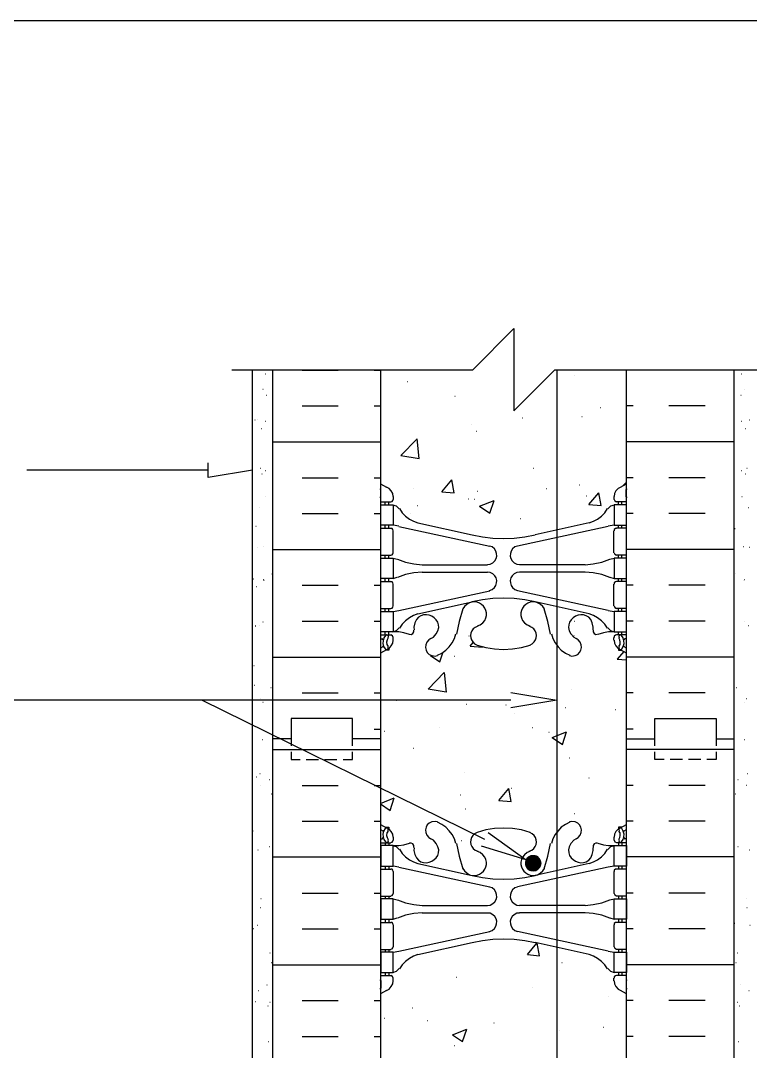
# Model space of a CAD drawing. Header units: millimetres. Extents: x 14 to 201, y 16 to 268.
# Drawn here: x 67.5 to 124.1, y 187.9 to 267.7 of the extents above; entities that cross this region are included whole.
import ezdxf

# ---------------------------------------------------------------- set-up
doc = ezdxf.new("R2010")
doc.units = ezdxf.units.MM
doc.layers.get('0').update_dxf_attribs({"linetype": 'CONTINUOUS'})

msp = doc.modelspace()

# ---------------------------------------------------------------- linework, layer by layer
at = {"color": 0}
for p, q in [((17.0174, 267.716), (198.121, 267.716)), ((102.552, 240.687), (105.727, 243.882)), ((105.727, 243.882), (105.727, 237.512)), ((83.9047, 240.687), (102.552, 240.687)), ((85.4922, 170.837), (85.4922, 240.687)), ((87.0797, 212.112), (87.0797, 240.687)), ((95.4193, 240.687), (95.4193, 212.112)), ((105.727, 237.512), (108.902, 240.687)), ((108.902, 240.687), (127.572, 240.687)), ((109.072, 240.687), (109.072, 153.374)), ((114.469, 212.112), (114.469, 240.687)), ((122.809, 212.112), (122.809, 240.687)), ((82.0635, 232.347), (82.0635, 233.489)), ((82.0635, 232.917), (68.0089, 232.917)), ((85.4922, 232.917), (82.0635, 232.347)), ((95.4193, 231.415), (95.3989, 231.479)), ((95.4193, 231.859), (95.8631, 231.606)), ((95.4193, 231.479), (95.4193, 231.479)), ((96.0755, 231.499), (95.8631, 231.606)), ((96.2448, 231.309), (96.0755, 231.499)), ((113.814, 231.499), (113.644, 231.309)), ((114.024, 231.606), (113.814, 231.499)), ((114.004, 231.606), (114.449, 231.859)), ((114.469, 231.479), (114.449, 231.415)), ((114.449, 231.479), (114.449, 231.479)), ((95.3989, 230.78), (95.4193, 230.843)), ((95.4401, 230.843), (95.4401, 231.415)), ((96.351, 231.097), (96.2448, 231.309)), ((96.3923, 230.866), (96.351, 231.097)), ((96.3718, 230.568), (96.3923, 230.653)), ((96.3923, 230.866), (96.3923, 230.653)), ((113.475, 230.866), (113.475, 230.653)), ((113.538, 231.097), (113.495, 230.866)), ((113.495, 230.653), (113.558, 230.527)), ((113.644, 231.309), (113.538, 231.097)), ((114.427, 230.843), (114.427, 231.415)), ((114.449, 230.843), (114.469, 230.78)), ((95.4193, 230.463), (96.2021, 230.463)), ((95.4401, 230.23), (96.3923, 230.23)), ((95.4401, 228.643), (95.4401, 230.23)), ((95.7584, 230.23), (95.7584, 230.463)), ((96.0547, 230.23), (96.0547, 230.463)), ((96.2021, 230.463), (96.3083, 230.484)), ((96.3083, 230.484), (96.3718, 230.568)), ((96.6474, 230.124), (96.3718, 230.208)), ((96.3923, 230.23), (96.3923, 228.643)), ((96.8583, 229.912), (96.6474, 230.124)), ((96.8802, 229.934), (97.0911, 229.616)), ((112.776, 229.616), (112.988, 229.934)), ((113.221, 230.124), (113.009, 229.912)), ((113.495, 230.208), (113.221, 230.124)), ((114.449, 230.23), (113.495, 230.23)), ((113.495, 230.23), (113.495, 228.643)), ((113.558, 230.527), (113.687, 230.463)), ((114.469, 230.463), (113.687, 230.463)), ((113.834, 230.23), (113.834, 230.463)), ((114.11, 230.23), (114.11, 230.463)), ((114.449, 228.643), (114.449, 230.23)), ((97.0911, 229.616), (97.3459, 229.362)), ((97.3459, 229.362), (97.6422, 229.129)), ((97.6422, 229.129), (97.9593, 228.96)), ((111.908, 228.96), (112.226, 229.129)), ((112.226, 229.129), (112.522, 229.362)), ((112.522, 229.362), (112.776, 229.616)), ((95.4193, 228.431), (96.2021, 228.431)), ((96.3923, 228.643), (95.4401, 228.643)), ((95.7584, 228.431), (95.7584, 228.643)), ((96.0547, 228.431), (96.0547, 228.643)), ((96.3083, 228.388), (96.2021, 228.41)), ((96.3718, 228.324), (96.3083, 228.388)), ((96.3923, 228.22), (96.3718, 228.324)), ((96.8375, 228.579), (96.3923, 228.643)), ((96.8375, 228.557), (103.866, 227.033)), ((97.9593, 228.96), (98.2984, 228.833)), ((98.2984, 228.833), (102.509, 227.902)), ((113.029, 228.557), (106.023, 227.033)), ((111.57, 228.833), (107.378, 227.902)), ((111.57, 228.833), (111.908, 228.96)), ((113.495, 228.643), (113.052, 228.579)), ((113.495, 228.643), (114.449, 228.643)), ((113.517, 228.324), (113.495, 228.22)), ((113.601, 228.388), (113.517, 228.324)), ((113.687, 228.41), (113.601, 228.388)), ((114.469, 228.431), (113.687, 228.431)), ((113.834, 228.431), (113.834, 228.643)), ((114.11, 228.431), (114.11, 228.643)), ((96.3923, 226.526), (96.3923, 228.22)), ((102.509, 227.902), (103.314, 227.754)), ((103.314, 227.754), (104.119, 227.648)), ((104.119, 227.648), (104.944, 227.626)), ((104.944, 227.626), (105.77, 227.648)), ((105.77, 227.648), (106.575, 227.754)), ((106.575, 227.754), (107.378, 227.902)), ((113.475, 226.526), (113.475, 228.22)), ((104.056, 226.97), (103.843, 227.033)), ((106.023, 227.033), (105.813, 226.97)), ((95.4193, 226.334), (96.2021, 226.334)), ((95.4401, 226.103), (96.3923, 226.103)), ((95.4401, 224.516), (95.4401, 226.103)), ((95.7584, 226.103), (95.7584, 226.334)), ((96.0547, 226.103), (96.0547, 226.334)), ((96.2021, 226.334), (96.3083, 226.357)), ((96.3083, 226.357), (96.3718, 226.441)), ((96.3718, 226.441), (96.3923, 226.526)), ((96.3923, 226.103), (96.3923, 224.516)), ((96.7109, 225.997), (96.3923, 226.081)), ((96.7109, 225.997), (96.3923, 226.081)), ((96.7313, 226.018), (97.3459, 225.785)), ((96.7313, 226.018), (97.3459, 225.785)), ((112.543, 225.785), (113.158, 226.018)), ((112.543, 225.785), (113.158, 226.018)), ((113.495, 226.081), (113.178, 225.997)), ((113.495, 226.081), (113.178, 225.997)), ((113.495, 226.526), (113.558, 226.399)), ((114.449, 226.103), (113.495, 226.103)), ((113.495, 226.103), (113.495, 224.516)), ((113.558, 226.399), (113.687, 226.334)), ((114.469, 226.334), (113.687, 226.334)), ((113.834, 226.103), (113.834, 226.334)), ((114.11, 226.103), (114.11, 226.334)), ((114.449, 224.516), (114.449, 226.103)), ((97.3459, 225.785), (98.002, 225.658)), ((97.3459, 225.785), (98.002, 225.658)), ((98.002, 225.658), (98.6374, 225.594)), ((98.002, 225.658), (98.6374, 225.594)), ((98.6374, 225.594), (103.696, 225.594)), ((103.696, 225.615), (103.907, 225.637)), ((105.96, 225.637), (106.172, 225.615)), ((111.252, 225.594), (106.172, 225.594)), ((111.252, 225.594), (111.887, 225.658)), ((111.252, 225.594), (111.887, 225.658)), ((111.887, 225.658), (112.543, 225.785)), ((111.887, 225.658), (112.543, 225.785)), ((95.4193, 224.303), (96.2021, 224.303)), ((96.3923, 224.516), (95.4401, 224.516)), ((95.7584, 224.303), (95.7584, 224.516)), ((96.0547, 224.303), (96.0547, 224.516)), ((96.3083, 224.26), (96.2021, 224.283)), ((96.3718, 224.197), (96.3083, 224.26)), ((96.3923, 224.536), (96.7109, 224.62)), ((97.3459, 224.832), (96.7313, 224.599)), ((98.002, 224.959), (97.3459, 224.832)), ((98.6374, 225.022), (98.002, 224.959)), ((98.6374, 225.022), (103.696, 225.022)), ((103.907, 225.002), (103.696, 225.022)), ((106.172, 225.022), (105.96, 225.002)), ((111.252, 225.022), (106.172, 225.022)), ((111.887, 224.959), (111.252, 225.022)), ((112.543, 224.832), (111.887, 224.959)), ((113.158, 224.599), (112.543, 224.832)), ((113.178, 224.62), (113.495, 224.536)), ((113.495, 224.516), (114.449, 224.516)), ((113.601, 224.26), (113.517, 224.197)), ((113.687, 224.283), (113.601, 224.26)), ((114.469, 224.303), (113.687, 224.303)), ((113.834, 224.303), (113.834, 224.516)), ((114.11, 224.303), (114.11, 224.516)), ((96.3923, 224.091), (96.3718, 224.197)), ((96.3923, 222.399), (96.3923, 224.091)), ((96.8375, 222.06), (103.866, 223.584)), ((103.843, 223.605), (104.056, 223.668)), ((105.813, 223.668), (106.023, 223.605)), ((113.029, 222.06), (106.023, 223.584)), ((113.475, 222.399), (113.475, 224.091)), ((113.517, 224.197), (113.495, 224.091)), ((98.2984, 221.784), (102.509, 222.716)), ((103.314, 222.863), (102.509, 222.716)), ((104.119, 222.969), (103.314, 222.863)), ((104.944, 222.992), (104.119, 222.969)), ((105.77, 222.969), (104.944, 222.992)), ((106.575, 222.863), (105.77, 222.969)), ((107.378, 222.716), (106.575, 222.863)), ((111.57, 221.784), (107.378, 222.716)), ((95.4193, 222.207), (96.2021, 222.207)), ((95.4401, 221.974), (96.3923, 221.974)), ((95.4401, 220.387), (95.4401, 221.974)), ((95.7584, 221.974), (95.7584, 222.207)), ((96.0547, 221.974), (96.0547, 222.207)), ((96.2021, 222.207), (96.3083, 222.229)), ((96.3083, 222.229), (96.3718, 222.313)), ((96.3718, 222.313), (96.3923, 222.399)), ((96.3923, 221.974), (96.8375, 222.038)), ((96.3923, 221.974), (96.3923, 220.387)), ((101.79, 222.166), (101.494, 221.192)), ((101.917, 222.356), (101.79, 222.166)), ((108.099, 222.166), (107.971, 222.356)), ((108.373, 221.192), (108.077, 222.166)), ((113.052, 222.038), (113.495, 221.974)), ((113.495, 222.399), (113.558, 222.271)), ((114.449, 221.974), (113.495, 221.974)), ((113.495, 221.974), (113.495, 220.387)), ((113.558, 222.271), (113.687, 222.207)), ((114.469, 222.207), (113.687, 222.207)), ((113.834, 221.974), (113.834, 222.207)), ((114.11, 221.974), (114.11, 222.207)), ((114.449, 220.387), (114.449, 221.974)), ((97.3459, 221.255), (97.0911, 221.002)), ((97.6422, 221.488), (97.3459, 221.255)), ((97.9593, 221.657), (97.6422, 221.488)), ((98.2984, 221.784), (97.9593, 221.657)), ((101.494, 221.192), (101.283, 220.217)), ((108.585, 220.217), (108.373, 221.192)), ((111.908, 221.657), (111.57, 221.784)), ((112.226, 221.488), (111.908, 221.657)), ((112.522, 221.255), (112.226, 221.488)), ((112.776, 221.002), (112.522, 221.255)), ((96.3923, 220.387), (95.4401, 220.387)), ((95.7584, 220.176), (95.7584, 220.387)), ((96.0547, 220.176), (96.0547, 220.387)), ((96.3718, 220.409), (96.6474, 220.493)), ((96.8167, 220.387), (96.3923, 220.387)), ((96.6474, 220.493), (96.8583, 220.705)), ((97.2178, 220.323), (96.8167, 220.387)), ((97.0911, 221.002), (96.8802, 220.683)), ((97.6422, 220.197), (97.2178, 220.323)), ((97.7896, 220.197), (97.9166, 220.26)), ((97.9166, 220.26), (97.9798, 220.387)), ((97.9798, 220.387), (98.002, 220.536)), ((98.002, 220.769), (98.0225, 220.556)), ((102.934, 220.832), (102.742, 220.746)), ((102.912, 220.853), (103.124, 220.938)), ((106.765, 220.938), (106.976, 220.853)), ((107.125, 220.746), (106.934, 220.832)), ((111.867, 220.556), (111.887, 220.769)), ((111.867, 220.536), (111.887, 220.387)), ((111.887, 220.387), (111.95, 220.26)), ((111.95, 220.26), (112.077, 220.197)), ((112.67, 220.323), (112.247, 220.197)), ((113.072, 220.387), (112.67, 220.323)), ((112.988, 220.683), (112.776, 221.002)), ((113.009, 220.705), (113.221, 220.493)), ((113.495, 220.387), (113.072, 220.387)), ((113.221, 220.493), (113.495, 220.409)), ((113.495, 220.387), (114.449, 220.387)), ((113.834, 220.176), (113.834, 220.387)), ((114.11, 220.176), (114.11, 220.387)), ((95.4193, 220.176), (96.2021, 220.176)), ((95.4193, 219.858), (95.5463, 219.858)), ((95.589, 219.837), (95.5463, 219.858)), ((95.589, 219.773), (95.589, 219.837)), ((95.6098, 219.71), (95.589, 219.498)), ((95.589, 219.498), (95.6525, 219.265)), ((95.673, 219.921), (95.6098, 219.71)), ((95.8, 220.113), (95.673, 219.921)), ((95.9058, 220.154), (95.8219, 220.113)), ((95.928, 219.773), (95.8854, 219.604)), ((95.8854, 219.604), (95.9058, 219.414)), ((95.9915, 220.113), (95.9058, 220.154)), ((96.012, 219.921), (95.928, 219.773)), ((96.0328, 220.027), (95.9915, 220.113)), ((95.9915, 219.943), (96.0328, 220.027)), ((96.3291, 220.091), (96.2021, 220.154)), ((96.2448, 219.308), (96.351, 219.52)), ((96.3923, 219.964), (96.3291, 220.091)), ((96.351, 219.52), (96.3923, 219.753)), ((96.3923, 219.753), (96.3923, 219.964)), ((97.6422, 220.217), (97.7896, 220.197)), ((99.314, 219.88), (99.1443, 219.773)), ((99.314, 219.88), (99.5041, 219.984)), ((100.732, 219.244), (100.965, 219.541)), ((100.965, 219.541), (101.134, 219.88)), ((101.134, 219.88), (101.24, 220.24)), ((102.701, 219.478), (102.891, 219.371)), ((106.976, 219.371), (107.167, 219.478)), ((108.649, 220.24), (108.755, 219.88)), ((108.755, 219.88), (108.924, 219.541)), ((108.924, 219.541), (109.157, 219.244)), ((110.383, 219.984), (110.575, 219.88)), ((110.722, 219.773), (110.553, 219.88)), ((112.077, 220.197), (112.226, 220.217)), ((113.475, 219.753), (113.475, 219.964)), ((113.517, 220.07), (113.495, 219.964)), ((113.495, 219.753), (113.538, 219.52)), ((113.601, 220.133), (113.517, 220.07)), ((113.538, 219.52), (113.644, 219.308)), ((113.687, 220.154), (113.601, 220.133)), ((114.469, 220.176), (113.687, 220.176)), ((113.897, 220.113), (113.855, 220.027)), ((113.855, 220.027), (113.897, 219.943)), ((113.94, 219.773), (113.855, 219.921)), ((113.983, 220.154), (113.897, 220.113)), ((113.983, 219.604), (113.94, 219.773)), ((113.961, 219.414), (113.983, 219.604)), ((114.067, 220.113), (113.983, 220.154)), ((114.194, 219.921), (114.067, 220.113)), ((114.257, 219.71), (114.194, 219.921)), ((114.216, 219.265), (114.279, 219.498)), ((114.279, 219.498), (114.257, 219.71)), ((114.321, 219.858), (114.279, 219.837)), ((114.279, 219.837), (114.279, 219.773)), ((114.469, 219.858), (114.321, 219.858)), ((95.589, 219.244), (95.4193, 219.138)), ((95.8631, 219.012), (95.4193, 218.758)), ((95.589, 219.224), (95.6098, 219.308)), ((95.6525, 219.265), (95.7792, 219.075)), ((96.0547, 218.969), (95.7584, 218.969)), ((95.7792, 219.075), (95.8631, 219.032)), ((95.8631, 219.012), (96.0755, 219.118)), ((95.8631, 219.032), (95.9693, 219.054)), ((95.9058, 219.414), (95.9915, 219.265)), ((95.9693, 219.054), (96.012, 219.159)), ((96.012, 219.159), (95.9915, 219.244)), ((96.0547, 219.096), (96.0547, 218.969)), ((96.0755, 219.118), (96.2448, 219.308)), ((99.8224, 218.589), (100.161, 218.758)), ((100.161, 218.758), (100.478, 218.969)), ((100.478, 218.969), (100.732, 219.244)), ((102.891, 219.371), (103.568, 219.181)), ((103.568, 219.181), (104.246, 219.075)), ((104.246, 219.075), (104.944, 219.032)), ((104.944, 219.032), (105.643, 219.075)), ((105.643, 219.075), (106.32, 219.181)), ((106.32, 219.181), (106.998, 219.371)), ((109.157, 219.244), (109.411, 218.969)), ((109.411, 218.969), (109.728, 218.758)), ((109.728, 218.758), (110.067, 218.589)), ((113.644, 219.308), (113.814, 219.118)), ((113.814, 219.118), (114.024, 219.012)), ((113.834, 219.096), (113.834, 218.969)), ((113.834, 218.969), (114.11, 218.969)), ((113.877, 219.265), (113.961, 219.414)), ((113.897, 219.244), (113.877, 219.159)), ((113.877, 219.159), (113.92, 219.054)), ((113.92, 219.054), (114.024, 219.032)), ((114.449, 218.758), (114.004, 219.012)), ((114.024, 219.032), (114.11, 219.075)), ((114.088, 219.075), (114.216, 219.265)), ((114.257, 219.308), (114.279, 219.224)), ((114.449, 219.138), (114.279, 219.244)), ((99.6322, 218.525), (99.8224, 218.567)), ((110.046, 218.567), (110.236, 218.525)), ((105.494, 215.71), (109.072, 215.117)), ((105.494, 215.117), (54.059, 215.117)), ((103.484, 204.322), (81.5756, 215.117)), ((109.072, 215.117), (105.494, 214.525)), ((93.2395, 213.699), (88.477, 213.699)), ((88.477, 213.699), (88.477, 212.112)), ((93.2395, 212.112), (93.2395, 213.699)), ((116.65, 212.112), (116.65, 213.699)), ((116.65, 213.699), (121.412, 213.699)), ((121.412, 213.699), (121.412, 212.112)), ((88.477, 212.112), (87.0797, 212.112)), ((87.0797, 154.962), (87.0797, 212.112)), ((88.477, 212.112), (88.477, 211.56)), ((93.2395, 211.56), (93.2395, 212.112)), ((95.4193, 212.112), (93.2395, 212.112)), ((95.4193, 212.112), (95.4193, 154.962)), ((114.469, 212.112), (116.65, 212.112)), ((114.469, 154.962), (114.469, 212.112)), ((116.65, 211.56), (116.65, 212.112)), ((121.412, 212.112), (121.412, 211.56)), ((121.412, 212.112), (122.809, 212.112)), ((122.809, 154.962), (122.809, 212.112)), ((88.477, 211.095), (88.477, 210.524)), ((93.2395, 210.524), (93.2395, 211.095)), ((116.65, 210.524), (116.65, 211.095)), ((121.412, 211.095), (121.412, 210.524)), ((88.477, 210.524), (89.1755, 210.524)), ((89.662, 210.524), (90.6142, 210.524)), ((91.0802, 210.524), (92.0323, 210.524)), ((92.5202, 210.524), (93.2395, 210.524)), ((117.369, 210.524), (116.65, 210.524)), ((118.787, 210.524), (117.835, 210.524)), ((120.227, 210.524), (119.275, 210.524)), ((121.412, 210.524), (120.693, 210.524)), ((95.4193, 205.486), (95.8631, 205.233)), ((95.4193, 205.104), (95.589, 205)), ((95.7792, 205.168), (95.6525, 204.978)), ((95.7584, 205.274), (96.0547, 205.274)), ((95.8631, 205.21), (95.7792, 205.168)), ((96.0755, 205.127), (95.8631, 205.233)), ((95.9693, 205.19), (95.8631, 205.21)), ((96.012, 205.084), (95.9693, 205.19)), ((95.9915, 205), (96.012, 205.084)), ((96.0547, 205.274), (96.0547, 205.147)), ((96.2448, 204.936), (96.0755, 205.127)), ((99.8224, 205.677), (99.6322, 205.719)), ((100.161, 205.486), (99.8224, 205.656)), ((100.478, 205.274), (100.161, 205.486)), ((100.732, 205), (100.478, 205.274)), ((104.246, 205.168), (103.568, 205.063)), ((104.944, 205.21), (104.246, 205.168)), ((105.643, 205.168), (104.944, 205.21)), ((106.32, 205.063), (105.643, 205.168)), ((109.411, 205.274), (109.157, 205)), ((109.728, 205.486), (109.411, 205.274)), ((110.067, 205.656), (109.728, 205.486)), ((110.236, 205.719), (110.046, 205.677)), ((113.814, 205.127), (113.644, 204.936)), ((114.024, 205.233), (113.814, 205.127)), ((114.11, 205.274), (113.834, 205.274)), ((113.834, 205.274), (113.834, 205.147)), ((113.92, 205.19), (113.877, 205.084)), ((113.877, 205.084), (113.897, 205)), ((114.024, 205.21), (113.92, 205.19)), ((114.004, 205.233), (114.449, 205.486)), ((114.11, 205.168), (114.024, 205.21)), ((114.216, 204.978), (114.088, 205.168)), ((114.279, 205), (114.449, 205.104)), ((95.4193, 204.385), (95.5463, 204.385)), ((95.5463, 204.385), (95.589, 204.407)), ((95.6098, 204.936), (95.589, 205.02)), ((95.6525, 204.978), (95.589, 204.745)), ((95.589, 204.745), (95.6098, 204.534)), ((95.589, 204.407), (95.589, 204.471)), ((95.6098, 204.534), (95.673, 204.322)), ((95.673, 204.322), (95.8, 204.132)), ((95.9058, 204.83), (95.8854, 204.639)), ((95.8854, 204.639), (95.928, 204.471)), ((95.9915, 204.978), (95.9058, 204.83)), ((95.928, 204.471), (96.012, 204.322)), ((96.0328, 204.216), (95.9915, 204.301)), ((96.351, 204.724), (96.2448, 204.936)), ((96.3923, 204.491), (96.351, 204.724)), ((96.3923, 204.491), (96.3923, 204.279)), ((99.1443, 204.471), (99.314, 204.365)), ((99.5041, 204.258), (99.314, 204.365)), ((100.965, 204.704), (100.732, 205)), ((101.134, 204.365), (100.965, 204.704)), ((101.24, 204.005), (101.134, 204.365)), ((102.891, 204.871), (102.701, 204.767)), ((103.568, 205.063), (102.891, 204.871)), ((103.737, 204.851), (106.679, 202.755)), ((106.998, 204.871), (106.32, 205.063)), ((107.167, 204.767), (106.976, 204.871)), ((108.755, 204.365), (108.649, 204.005)), ((108.924, 204.704), (108.755, 204.365)), ((109.157, 205), (108.924, 204.704)), ((110.575, 204.365), (110.383, 204.258)), ((110.553, 204.365), (110.722, 204.471)), ((113.475, 204.491), (113.475, 204.279)), ((113.538, 204.724), (113.495, 204.491)), ((113.644, 204.936), (113.538, 204.724)), ((113.855, 204.322), (113.94, 204.471)), ((113.897, 204.301), (113.855, 204.216)), ((113.961, 204.83), (113.877, 204.978)), ((113.94, 204.471), (113.983, 204.639)), ((113.983, 204.639), (113.961, 204.83)), ((114.067, 204.132), (114.194, 204.322)), ((114.194, 204.322), (114.257, 204.534)), ((114.279, 204.745), (114.216, 204.978)), ((114.279, 205.02), (114.257, 204.936)), ((114.257, 204.534), (114.279, 204.745)), ((114.279, 204.471), (114.279, 204.407)), ((114.279, 204.407), (114.321, 204.385)), ((114.469, 204.385), (114.321, 204.385)), ((95.4193, 204.068), (96.2021, 204.068)), ((96.3923, 203.856), (95.4401, 203.856)), ((95.4401, 203.856), (95.4401, 202.268)), ((95.7584, 204.068), (95.7584, 203.856)), ((95.8219, 204.132), (95.9058, 204.089)), ((95.9058, 204.089), (95.9915, 204.132)), ((95.9915, 204.132), (96.0328, 204.216)), ((96.0547, 204.068), (96.0547, 203.856)), ((96.2021, 204.089), (96.3083, 204.109)), ((96.3083, 204.109), (96.3718, 204.195)), ((96.3718, 204.195), (96.3923, 204.279)), ((96.6474, 203.75), (96.3718, 203.835)), ((96.3923, 202.268), (96.3923, 203.856)), ((96.3923, 203.856), (96.8167, 203.856)), ((96.8583, 203.539), (96.6474, 203.75)), ((96.8167, 203.856), (97.2178, 203.919)), ((96.8802, 203.56), (97.0911, 203.243)), ((97.2178, 203.919), (97.6422, 204.046)), ((97.7896, 204.046), (97.6422, 204.026)), ((97.9166, 203.983), (97.7896, 204.046)), ((97.9798, 203.856), (97.9166, 203.983)), ((98.002, 203.708), (97.9798, 203.856)), ((98.0225, 203.686), (98.002, 203.476)), ((101.283, 204.005), (101.494, 203.031)), ((102.742, 203.496), (102.934, 203.412)), ((106.679, 202.755), (103.23, 203.793)), ((106.934, 203.412), (107.125, 203.496)), ((108.373, 203.031), (108.585, 204.005)), ((111.887, 203.856), (111.867, 203.708)), ((111.887, 203.476), (111.867, 203.686)), ((111.95, 203.983), (111.887, 203.856)), ((112.077, 204.046), (111.95, 203.983)), ((112.226, 204.026), (112.077, 204.046)), ((112.247, 204.046), (112.67, 203.919)), ((112.67, 203.919), (113.072, 203.856)), ((112.776, 203.243), (112.988, 203.56)), ((113.221, 203.75), (113.009, 203.539)), ((113.072, 203.856), (113.495, 203.856)), ((113.495, 203.835), (113.221, 203.75)), ((113.495, 204.279), (113.558, 204.152)), ((113.495, 202.268), (113.495, 203.856)), ((113.495, 203.856), (114.449, 203.856)), ((113.558, 204.152), (113.687, 204.089)), ((114.469, 204.068), (113.687, 204.068)), ((113.834, 204.068), (113.834, 203.856)), ((113.855, 204.216), (113.897, 204.132)), ((113.897, 204.132), (113.983, 204.089)), ((113.983, 204.089), (114.067, 204.132)), ((114.11, 204.068), (114.11, 203.856)), ((114.449, 203.856), (114.449, 202.268)), ((97.0911, 203.243), (97.3459, 202.988)), ((97.3459, 202.988), (97.6422, 202.755)), ((97.6422, 202.755), (97.9593, 202.587)), ((101.494, 203.031), (101.79, 202.058)), ((103.124, 203.306), (102.912, 203.39)), ((106.702, 202.734), (106.638, 202.565)), ((107.781, 202.692), (106.659, 202.692)), ((106.659, 202.692), (107.801, 202.587)), ((106.659, 202.692), (107.781, 202.692)), ((107.717, 202.797), (106.722, 202.797)), ((106.722, 202.797), (107.781, 202.692)), ((106.722, 202.797), (107.717, 202.797)), ((106.976, 203.39), (106.765, 203.306)), ((107.654, 202.883), (106.785, 202.883)), ((106.785, 202.883), (107.717, 202.797)), ((106.785, 202.883), (107.654, 202.883)), ((107.59, 202.967), (106.871, 202.967)), ((106.871, 202.967), (107.654, 202.883)), ((106.871, 202.967), (107.59, 202.967)), ((107.484, 203.01), (106.955, 203.01)), ((106.955, 203.01), (107.59, 202.967)), ((106.955, 203.01), (107.484, 203.01)), ((107.378, 203.051), (107.061, 203.051)), ((107.061, 203.051), (107.484, 203.01)), ((107.061, 203.051), (107.378, 203.051)), ((107.167, 203.073), (107.378, 203.051)), ((107.167, 203.073), (107.272, 203.073)), ((107.272, 203.073), (107.378, 203.051)), ((107.378, 203.051), (107.484, 203.01)), ((107.484, 203.01), (107.59, 202.967)), ((107.59, 202.967), (107.654, 202.883)), ((107.654, 202.883), (107.717, 202.797)), ((107.801, 202.65), (107.717, 202.82)), ((107.717, 202.797), (107.781, 202.692)), ((107.781, 202.692), (107.801, 202.587)), ((108.077, 202.058), (108.373, 203.031)), ((111.908, 202.587), (112.226, 202.755)), ((112.226, 202.755), (112.522, 202.988)), ((112.522, 202.988), (112.776, 203.243)), ((95.4193, 202.035), (96.2021, 202.035)), ((95.4401, 202.268), (96.3923, 202.268)), ((95.7584, 202.268), (95.7584, 202.035)), ((96.0547, 202.268), (96.0547, 202.035)), ((96.3083, 202.015), (96.2021, 202.035)), ((96.3718, 201.952), (96.3083, 202.015)), ((96.3923, 201.845), (96.3718, 201.952)), ((96.8375, 202.184), (96.3923, 202.248)), ((96.8375, 202.184), (103.866, 200.66)), ((97.9593, 202.587), (98.2984, 202.458)), ((98.2984, 202.458), (102.509, 201.529)), ((101.79, 202.078), (101.917, 201.888)), ((113.029, 202.184), (106.023, 200.66)), ((107.823, 202.481), (106.616, 202.481)), ((106.616, 202.481), (107.801, 202.374)), ((106.616, 202.481), (107.823, 202.481)), ((107.801, 202.587), (106.638, 202.587)), ((106.638, 202.587), (107.823, 202.481)), ((106.638, 202.587), (107.801, 202.587)), ((106.638, 202.565), (106.638, 202.395)), ((106.638, 202.395), (106.702, 202.226)), ((107.801, 202.374), (106.638, 202.374)), ((106.638, 202.374), (107.781, 202.268)), ((106.638, 202.374), (107.801, 202.374)), ((107.781, 202.268), (106.659, 202.268)), ((106.659, 202.268), (107.717, 202.162)), ((106.659, 202.268), (107.781, 202.268)), ((106.702, 202.226), (106.785, 202.078)), ((107.717, 202.162), (106.722, 202.162)), ((106.722, 202.162), (107.654, 202.078)), ((106.722, 202.162), (107.717, 202.162)), ((107.654, 202.078), (106.785, 202.078)), ((106.785, 202.078), (107.59, 202.015)), ((106.785, 202.078), (107.654, 202.078)), ((106.785, 202.078), (106.934, 201.972)), ((107.59, 202.015), (106.871, 202.015)), ((106.871, 202.015), (107.484, 201.952)), ((106.871, 202.015), (107.59, 202.015)), ((106.934, 201.972), (107.104, 201.909)), ((107.484, 201.952), (106.955, 201.952)), ((106.955, 201.952), (107.378, 201.909)), ((106.955, 201.952), (107.484, 201.952)), ((107.378, 201.909), (107.061, 201.909)), ((107.061, 201.909), (107.272, 201.888)), ((107.061, 201.909), (107.378, 201.909)), ((107.104, 201.909), (107.272, 201.888)), ((107.272, 201.888), (107.442, 201.929)), ((107.378, 201.909), (107.272, 201.888)), ((111.57, 202.458), (107.378, 201.529)), ((107.484, 201.952), (107.378, 201.909)), ((107.442, 201.929), (107.59, 202.015)), ((107.59, 202.015), (107.484, 201.952)), ((107.59, 202.015), (107.717, 202.142)), ((107.654, 202.078), (107.59, 202.015)), ((107.717, 202.162), (107.654, 202.078)), ((107.717, 202.142), (107.801, 202.311)), ((107.781, 202.268), (107.717, 202.162)), ((107.801, 202.374), (107.781, 202.268)), ((107.823, 202.481), (107.801, 202.65)), ((107.801, 202.587), (107.823, 202.481)), ((107.823, 202.481), (107.801, 202.374)), ((107.801, 202.311), (107.823, 202.481)), ((107.971, 201.888), (108.099, 202.078)), ((111.57, 202.458), (111.908, 202.587)), ((113.495, 202.248), (113.052, 202.184)), ((114.449, 202.268), (113.495, 202.268)), ((113.517, 201.952), (113.495, 201.845)), ((113.601, 202.015), (113.517, 201.952)), ((113.687, 202.035), (113.601, 202.015)), ((114.469, 202.035), (113.687, 202.035)), ((113.834, 202.268), (113.834, 202.035)), ((114.11, 202.268), (114.11, 202.035)), ((96.3923, 201.845), (96.3923, 200.152)), ((102.509, 201.529), (103.314, 201.38)), ((103.314, 201.38), (104.119, 201.273)), ((104.119, 201.273), (104.944, 201.253)), ((104.944, 201.253), (105.77, 201.273)), ((105.77, 201.273), (106.575, 201.38)), ((106.575, 201.38), (107.378, 201.529)), ((107.272, 201.888), (107.167, 201.888)), ((113.475, 201.845), (113.475, 200.152)), ((104.056, 200.575), (103.843, 200.638)), ((106.023, 200.638), (105.813, 200.575)), ((95.4193, 199.941), (96.2021, 199.941)), ((96.3923, 199.729), (95.4401, 199.729)), ((95.4401, 199.729), (95.4401, 198.141)), ((95.7584, 199.941), (95.7584, 199.729)), ((96.0547, 199.941), (96.0547, 199.729)), ((96.2021, 199.962), (96.3083, 199.982)), ((96.3083, 199.982), (96.3718, 200.068)), ((96.3718, 200.068), (96.3923, 200.152)), ((96.3923, 198.141), (96.3923, 199.729)), ((96.7109, 199.622), (96.3923, 199.708)), ((96.7313, 199.645), (97.3459, 199.412)), ((112.543, 199.412), (113.158, 199.645)), ((113.495, 199.708), (113.178, 199.622)), ((113.495, 200.152), (113.558, 200.025)), ((113.495, 198.141), (113.495, 199.729)), ((113.495, 199.729), (114.449, 199.729)), ((113.558, 200.025), (113.687, 199.962)), ((114.469, 199.941), (113.687, 199.941)), ((113.834, 199.941), (113.834, 199.729)), ((114.11, 199.941), (114.11, 199.729)), ((114.449, 199.729), (114.449, 198.141)), ((97.3459, 199.412), (98.002, 199.283)), ((98.002, 199.283), (98.6374, 199.22)), ((98.6374, 199.22), (103.696, 199.22)), ((103.696, 199.22), (103.907, 199.242)), ((105.96, 199.242), (106.172, 199.22)), ((111.252, 199.22), (106.172, 199.22)), ((111.252, 199.22), (111.887, 199.283)), ((111.887, 199.283), (112.543, 199.412)), ((95.4193, 197.908), (96.2021, 197.908)), ((95.4401, 198.141), (96.3923, 198.141)), ((95.7584, 198.141), (95.7584, 197.908)), ((96.0547, 198.141), (96.0547, 197.908)), ((96.3083, 197.888), (96.2021, 197.908)), ((96.3923, 198.162), (96.7109, 198.247)), ((96.3923, 198.162), (96.7109, 198.247)), ((97.3459, 198.458), (96.7313, 198.225)), ((97.3459, 198.458), (96.7313, 198.225)), ((98.002, 198.586), (97.3459, 198.458)), ((98.002, 198.586), (97.3459, 198.458)), ((98.6374, 198.65), (98.002, 198.586)), ((98.6374, 198.65), (98.002, 198.586)), ((98.6374, 198.65), (103.696, 198.65)), ((103.907, 198.607), (103.696, 198.628)), ((106.172, 198.628), (105.96, 198.607)), ((111.252, 198.65), (106.172, 198.65)), ((111.887, 198.586), (111.252, 198.65)), ((111.887, 198.586), (111.252, 198.65)), ((112.543, 198.458), (111.887, 198.586)), ((112.543, 198.458), (111.887, 198.586)), ((113.158, 198.225), (112.543, 198.458)), ((113.158, 198.225), (112.543, 198.458)), ((113.178, 198.247), (113.495, 198.162)), ((113.178, 198.247), (113.495, 198.162)), ((114.449, 198.141), (113.495, 198.141)), ((113.687, 197.908), (113.601, 197.888)), ((114.469, 197.908), (113.687, 197.908)), ((113.834, 198.141), (113.834, 197.908)), ((114.11, 198.141), (114.11, 197.908)), ((96.3718, 197.824), (96.3083, 197.888)), ((96.3923, 197.718), (96.3718, 197.824)), ((96.3923, 197.718), (96.3923, 196.024)), ((96.8375, 195.665), (103.866, 197.21)), ((103.843, 197.21), (104.056, 197.273)), ((105.813, 197.273), (106.023, 197.21)), ((113.029, 195.665), (106.023, 197.21)), ((113.475, 197.718), (113.475, 196.024)), ((113.517, 197.824), (113.495, 197.718)), ((113.601, 197.888), (113.517, 197.824)), ((98.2984, 195.411), (102.509, 196.342)), ((103.314, 196.47), (102.509, 196.321)), ((104.119, 196.574), (103.314, 196.47)), ((104.944, 196.596), (104.119, 196.574)), ((105.77, 196.574), (104.944, 196.596)), ((106.575, 196.47), (105.77, 196.574)), ((107.378, 196.321), (106.575, 196.47)), ((111.57, 195.411), (107.378, 196.342)), ((95.4193, 195.812), (96.2021, 195.812)), ((96.3923, 195.602), (95.4401, 195.602)), ((95.4401, 195.602), (95.4401, 194.014)), ((95.7584, 195.812), (95.7584, 195.602)), ((96.0547, 195.812), (96.0547, 195.602)), ((96.2021, 195.834), (96.3083, 195.855)), ((96.3083, 195.855), (96.3718, 195.941)), ((96.3718, 195.941), (96.3923, 196.024)), ((96.3923, 195.602), (96.8375, 195.665)), ((96.3923, 194.014), (96.3923, 195.602)), ((113.052, 195.665), (113.495, 195.602)), ((113.495, 196.024), (113.558, 195.898)), ((113.495, 194.014), (113.495, 195.602)), ((113.495, 195.602), (114.449, 195.602)), ((113.558, 195.898), (113.687, 195.834)), ((114.469, 195.812), (113.687, 195.812)), ((113.834, 195.812), (113.834, 195.602)), ((114.11, 195.812), (114.11, 195.602)), ((114.449, 195.602), (114.449, 194.014)), ((97.3459, 194.882), (97.0911, 194.627)), ((97.6422, 195.114), (97.3459, 194.882)), ((97.9593, 195.283), (97.6422, 195.114)), ((98.2984, 195.411), (97.9593, 195.283)), ((111.908, 195.283), (111.57, 195.411)), ((112.226, 195.114), (111.908, 195.283)), ((112.522, 194.882), (112.226, 195.114)), ((112.776, 194.627), (112.522, 194.882)), ((95.4401, 194.014), (96.3923, 194.014)), ((95.7584, 194.014), (95.7584, 193.781)), ((96.0547, 194.014), (96.0547, 193.781)), ((96.3718, 194.035), (96.6474, 194.12)), ((96.6474, 194.12), (96.8583, 194.331)), ((97.0911, 194.627), (96.8802, 194.31)), ((112.988, 194.31), (112.776, 194.627)), ((113.009, 194.331), (113.221, 194.12)), ((113.221, 194.12), (113.495, 194.035)), ((114.449, 194.014), (113.495, 194.014)), ((113.834, 194.014), (113.834, 193.781)), ((114.11, 194.014), (114.11, 193.781)), ((95.4193, 193.399), (95.3989, 193.463)), ((95.4193, 193.781), (96.2021, 193.781)), ((95.4401, 193.399), (95.4401, 192.807)), ((96.3291, 193.718), (96.2021, 193.781)), ((96.2448, 192.933), (96.351, 193.146)), ((96.3923, 193.591), (96.3291, 193.718)), ((96.351, 193.146), (96.3923, 193.379)), ((96.3923, 193.379), (96.3923, 193.591)), ((113.475, 193.379), (113.475, 193.591)), ((113.517, 193.696), (113.495, 193.591)), ((113.495, 193.379), (113.538, 193.146)), ((113.601, 193.759), (113.517, 193.696)), ((113.538, 193.146), (113.644, 192.933)), ((113.687, 193.781), (113.601, 193.759)), ((114.469, 193.781), (113.687, 193.781)), ((114.427, 193.399), (114.427, 192.807)), ((114.469, 193.463), (114.449, 193.399)), ((95.3989, 192.743), (95.4193, 192.807)), ((95.4193, 192.766), (95.4193, 192.766)), ((95.8631, 192.637), (95.4193, 192.384)), ((95.8631, 192.637), (96.0755, 192.743)), ((96.0755, 192.743), (96.2448, 192.933)), ((113.644, 192.933), (113.814, 192.743)), ((113.814, 192.743), (114.024, 192.637)), ((114.449, 192.384), (114.004, 192.637)), ((114.449, 192.807), (114.469, 192.743)), ((114.449, 192.766), (114.449, 192.766))]:
    msp.add_line(p, q, dxfattribs=at)
at = {"color": 252}
for p, q in [((86.5078, 240.368), (86.5297, 240.368)), ((89.3452, 240.665), (92.1177, 240.665)), ((94.911, 240.665), (95.4193, 240.665)), ((110.448, 240.221), (110.469, 240.221)), ((114.978, 240.665), (114.469, 240.665)), ((120.544, 240.665), (117.751, 240.665)), ((123.38, 240.368), (123.402, 240.368)), ((97.4933, 239.776), (97.5155, 239.776)), ((86.2969, 239.183), (86.3177, 239.183)), ((86.571, 238.718), (86.5932, 238.718)), ((101.177, 238.633), (101.197, 238.633)), ((114.449, 239.057), (114.469, 239.057)), ((123.317, 238.718), (123.339, 238.718)), ((123.592, 239.183), (123.613, 239.183)), ((89.3452, 237.892), (92.1177, 237.892)), ((94.911, 237.892), (95.4193, 237.892)), ((114.978, 237.892), (114.469, 237.892)), ((120.544, 237.892), (117.751, 237.892)), ((110.998, 237.067), (111.019, 237.067)), ((112.416, 237.765), (112.437, 237.765)), ((85.6823, 236.813), (85.7042, 236.813)), ((85.8943, 236.813), (85.9151, 236.813)), ((86.5078, 236.707), (86.5297, 236.707)), ((102.446, 236.454), (102.468, 236.454)), ((106.405, 236.96), (106.426, 236.96)), ((123.38, 236.707), (123.402, 236.707)), ((123.994, 236.813), (124.015, 236.813)), ((86.1907, 236.135), (86.2115, 236.135)), ((102.848, 235.945), (102.871, 235.945)), ((123.676, 236.135), (123.698, 236.135)), ((87.0797, 235.119), (95.4193, 235.119)), ((96.9864, 234.061), (98.2349, 235.33)), ((98.4042, 233.828), (98.2349, 235.33)), ((122.809, 235.119), (114.469, 235.119)), ((96.9864, 234.061), (98.4042, 233.828)), ((86.0848, 233.066), (86.1053, 233.066)), ((107.251, 233.066), (107.273, 233.066)), ((123.782, 233.066), (123.804, 233.066)), ((86.2115, 232.621), (86.2334, 232.621)), ((86.5078, 232.897), (86.5297, 232.897)), ((89.3452, 232.325), (92.1177, 232.325)), ((94.911, 232.325), (95.4193, 232.325)), ((114.978, 232.325), (114.469, 232.325)), ((120.544, 232.325), (117.751, 232.325)), ((123.38, 232.897), (123.402, 232.897)), ((123.676, 232.621), (123.698, 232.621)), ((97.9798, 231.479), (98.002, 231.479)), ((100.161, 231.246), (100.944, 232.155)), ((101.114, 231.162), (100.944, 232.155)), ((108.246, 231.499), (108.267, 231.499)), ((110.808, 231.775), (110.829, 231.775)), ((114.173, 231.691), (114.469, 231.987)), ((86.4665, 230.866), (86.487, 230.866)), ((100.161, 231.246), (101.114, 231.162)), ((102.235, 230.696), (102.256, 230.696)), ((102.658, 230.674), (102.679, 230.674)), ((102.891, 231.289), (102.912, 231.289)), ((111.358, 230.929), (111.379, 230.929)), ((111.548, 230.251), (112.31, 231.162)), ((112.5, 230.167), (112.31, 231.162)), ((123.402, 230.864), (123.422, 230.864)), ((86.0005, 230.018), (86.0213, 230.018)), ((98.2557, 230.188), (98.2775, 230.188)), ((103.081, 230.124), (104.203, 230.568)), ((103.081, 230.124), (103.886, 229.595)), ((103.886, 229.595), (104.203, 230.568)), ((111.548, 230.251), (112.5, 230.167)), ((123.888, 230.018), (123.909, 230.018)), ((89.3452, 229.552), (92.1177, 229.552)), ((94.911, 229.552), (95.4193, 229.552)), ((97.7484, 229.532), (97.7692, 229.532)), ((106.236, 229.172), (106.256, 229.172)), ((114.978, 229.552), (114.469, 229.552)), ((120.544, 229.552), (117.751, 229.552)), ((85.7458, 228.579), (85.7677, 228.579)), ((87.0162, 228.41), (87.037, 228.41)), ((122.851, 228.41), (122.873, 228.41)), ((85.8943, 226.949), (85.9151, 226.949)), ((86.3604, 226.992), (86.3808, 226.992)), ((87.0797, 226.78), (95.4193, 226.78)), ((122.809, 226.78), (114.469, 226.78)), ((123.529, 226.992), (123.549, 226.992)), ((123.994, 226.949), (124.015, 226.949)), ((85.5557, 224.493), (85.5761, 224.493)), ((86.3177, 224.451), (86.3381, 224.451)), ((86.3808, 224.387), (86.403, 224.387)), ((86.9957, 224.875), (87.0162, 224.875)), ((122.893, 224.875), (122.914, 224.875)), ((123.486, 224.387), (123.508, 224.387)), ((123.571, 224.451), (123.592, 224.451)), ((85.7885, 223.901), (85.809, 223.901)), ((89.3452, 224.007), (92.1177, 224.007)), ((94.911, 224.007), (95.4193, 224.007)), ((114.978, 224.007), (114.469, 224.007)), ((120.544, 224.007), (117.751, 224.007)), ((86.2969, 221.171), (86.3177, 221.171)), ((89.3452, 221.212), (92.1177, 221.212)), ((94.911, 221.212), (95.4193, 221.212)), ((110.406, 221.212), (110.426, 221.212)), ((114.978, 221.212), (114.469, 221.212)), ((120.544, 221.212), (117.751, 221.212)), ((123.592, 221.171), (123.613, 221.171)), ((85.7042, 220.895), (85.725, 220.895)), ((85.7042, 220.832), (85.725, 220.832)), ((86.0005, 220.895), (86.0213, 220.895)), ((123.888, 220.895), (123.909, 220.895)), ((102.256, 220.091), (102.278, 220.091)), ((102.362, 219.287), (102.595, 219.561)), ((110.383, 220.113), (110.406, 220.113)), ((100.013, 218.08), (100.245, 218.779)), ((102.362, 219.287), (103.314, 219.202)), ((103.314, 219.202), (103.314, 219.244)), ((114.257, 218.885), (113.75, 218.292)), ((87.0797, 218.44), (95.4193, 218.44)), ((99.2932, 218.567), (100.013, 218.08)), ((101.134, 218.525), (101.155, 218.525)), ((113.75, 218.292), (114.469, 218.229)), ((122.809, 218.44), (114.469, 218.44)), ((85.5984, 217.784), (85.6188, 217.784)), ((99.103, 215.963), (100.329, 217.255)), ((100.329, 217.255), (100.499, 215.731)), ((85.6188, 216.26), (85.641, 216.26)), ((86.91, 216.09), (86.9322, 216.09)), ((89.3452, 215.667), (92.1177, 215.667)), ((94.911, 215.667), (95.4193, 215.667)), ((100.499, 215.731), (99.103, 215.963)), ((110.216, 215.921), (110.236, 215.921)), ((114.978, 215.667), (114.469, 215.667)), ((120.544, 215.667), (117.751, 215.667)), ((122.979, 216.09), (123, 216.09)), ((85.4922, 214.715), (85.5126, 214.715)), ((86.1275, 215.244), (86.148, 215.244)), ((86.2969, 214.948), (86.3177, 214.948)), ((96.6251, 215.117), (96.6474, 215.117)), ((102.066, 214.799), (102.086, 214.799)), ((105.114, 214.758), (105.135, 214.758)), ((123.592, 214.948), (123.613, 214.948)), ((123.741, 215.244), (123.762, 215.244)), ((105.749, 214.037), (105.77, 214.037)), ((109.728, 214.545), (109.75, 214.545)), ((113.581, 214.396), (113.601, 214.396)), ((94.911, 212.874), (95.4193, 212.874)), ((95.7157, 212.704), (95.7365, 212.704)), ((99.9917, 212.979), (100.013, 212.979)), ((107.188, 212.979), (107.208, 212.979)), ((108.458, 212.619), (108.479, 212.619)), ((108.712, 212.217), (109.813, 212.662)), ((109.495, 211.687), (109.813, 212.662)), ((114.978, 212.874), (114.469, 212.874)), ((86.275, 212.069), (86.2969, 212.069)), ((108.712, 212.217), (109.495, 211.687)), ((123.613, 212.069), (123.635, 212.069)), ((87.0797, 211.286), (95.4193, 211.286)), ((97.9385, 211.391), (97.9593, 211.391)), ((122.809, 211.286), (114.469, 211.286)), ((110.024, 210.651), (110.046, 210.651)), ((85.7885, 209.17), (85.809, 209.17)), ((86.064, 209.423), (86.0848, 209.423)), ((101.876, 209.529), (101.896, 209.529)), ((111.548, 209.084), (111.57, 209.084)), ((123.804, 209.423), (123.825, 209.423)), ((86.1275, 208.534), (86.148, 208.534)), ((86.8041, 208.957), (86.826, 208.957)), ((89.3452, 208.512), (92.1177, 208.512)), ((94.911, 208.512), (95.4193, 208.512)), ((105.537, 208.302), (105.558, 208.302)), ((114.978, 208.512), (114.469, 208.512)), ((120.544, 208.512), (117.751, 208.512)), ((123.083, 208.957), (123.106, 208.957)), ((123.741, 208.534), (123.762, 208.534)), ((86.9735, 207.856), (86.9957, 207.856)), ((95.4193, 207.117), (96.4777, 207.54)), ((96.1595, 206.565), (96.4777, 207.54)), ((101.579, 207.772), (101.6, 207.772)), ((104.585, 207.349), (105.347, 208.259)), ((105.517, 207.264), (105.347, 208.259)), ((122.914, 207.856), (122.936, 207.856)), ((95.4193, 207.073), (96.1595, 206.565)), ((101.96, 206.692), (101.98, 206.692)), ((104.585, 207.349), (105.517, 207.264)), ((110.426, 206.332), (110.447, 206.332)), ((89.3452, 205.74), (92.1177, 205.74)), ((94.911, 205.74), (95.4193, 205.74)), ((114.978, 205.74), (114.469, 205.74)), ((120.544, 205.74), (117.751, 205.74)), ((85.5126, 205), (85.5349, 205)), ((85.4922, 203.942), (85.5126, 203.942)), ((85.9151, 203.517), (85.9374, 203.517)), ((86.7833, 203.772), (86.8041, 203.772)), ((101.684, 204.238), (101.706, 204.238)), ((123.083, 203.772), (123.106, 203.772)), ((123.972, 203.517), (123.994, 203.517)), ((87.0797, 202.967), (95.4193, 202.967)), ((107.378, 202.82), (107.4, 202.82)), ((122.809, 202.967), (114.469, 202.967)), ((86.148, 199.749), (86.1702, 199.749)), ((89.3452, 200.174), (92.1177, 200.174)), ((94.911, 200.174), (95.4193, 200.174)), ((114.978, 200.174), (114.469, 200.174)), ((120.544, 200.174), (117.751, 200.174)), ((123.719, 199.749), (123.741, 199.749)), ((86.1067, 199.051), (86.1275, 199.051)), ((123.782, 199.051), (123.804, 199.051)), ((85.5557, 197.422), (85.5775, 197.422)), ((85.8516, 197.696), (85.8739, 197.696)), ((87.037, 197.845), (87.0589, 197.845)), ((89.3452, 197.4), (92.1177, 197.4)), ((94.911, 197.4), (95.4193, 197.4)), ((114.978, 197.4), (114.469, 197.4)), ((120.544, 197.4), (117.751, 197.4)), ((122.83, 197.845), (122.851, 197.845)), ((124.015, 197.696), (124.037, 197.696)), ((86.8468, 195.559), (86.8673, 195.559)), ((106.785, 195.411), (107.527, 196.3)), ((107.717, 195.326), (107.547, 196.3)), ((123.042, 195.559), (123.063, 195.559)), ((86.9322, 194.797), (86.9527, 194.797)), ((106.785, 195.411), (107.717, 195.326)), ((109.454, 194.797), (109.474, 194.797)), ((122.936, 194.797), (122.957, 194.797)), ((87.0797, 194.627), (95.4193, 194.627)), ((122.809, 194.627), (114.469, 194.627)), ((101.304, 193.675), (101.324, 193.675)), ((85.9578, 192.637), (85.9786, 192.637)), ((86.614, 193.062), (86.6359, 193.062)), ((107.145, 192.87), (107.167, 192.87)), ((123.253, 193.062), (123.275, 193.062)), ((123.931, 192.637), (123.952, 192.637)), ((85.7042, 191.791), (85.725, 191.791)), ((86.8468, 191.728), (86.8673, 191.728)), ((89.3452, 191.855), (92.1177, 191.855)), ((94.911, 191.855), (95.4193, 191.855)), ((109.051, 191.622), (109.072, 191.622)), ((113.029, 192.151), (113.052, 192.151)), ((114.978, 191.855), (114.469, 191.855)), ((120.544, 191.855), (117.751, 191.855)), ((123.042, 191.728), (123.063, 191.728)), ((86.6771, 191.452), (86.6994, 191.452)), ((97.8958, 191.283), (97.9166, 191.283)), ((123.212, 191.452), (123.232, 191.452)), ((95.6952, 190.5), (95.7157, 190.5)), ((99.0177, 190.31), (99.0381, 190.31)), ((104.182, 190.14), (104.203, 190.14)), ((100.987, 189.209), (102.086, 189.632)), ((100.987, 189.209), (101.769, 188.68)), ((101.769, 188.68), (102.086, 189.632)), ((109.262, 189.505), (109.284, 189.505)), ((112.649, 189.781), (112.67, 189.781)), ((86.7406, 188.68), (86.7625, 188.68)), ((89.3452, 189.061), (92.1177, 189.061)), ((94.911, 189.061), (95.4193, 189.061)), ((101.114, 188.383), (101.134, 188.383)), ((114.978, 189.061), (114.469, 189.061)), ((120.544, 189.061), (117.751, 189.061)), ((123.147, 188.68), (123.169, 188.68))]:
    msp.add_line(p, q, dxfattribs=at)
at = {"color": 0}
for points in [[(103.907, 225.637), (104.516, 225.877), (104.588, 226.608), (104.056, 226.97)], [(105.813, 226.97), (105.281, 226.609), (105.352, 225.877), (105.96, 225.637)], [(104.056, 223.668), (104.588, 224.03), (104.516, 224.761), (103.907, 225.002)], [(105.96, 225.002), (105.352, 224.761), (105.281, 224.03), (105.813, 223.668)], [(103.124, 220.938), (104.401, 221.777), (102.919, 223.464), (101.917, 222.356)], [(107.971, 222.356), (106.969, 223.464), (105.488, 221.777), (106.765, 220.938)], [(99.5041, 219.984), (100.926, 221.331), (98.2543, 222.688), (98.002, 220.769)], [(111.887, 220.769), (111.635, 222.688), (108.961, 221.331), (110.383, 219.984)], [(102.742, 220.746), (102.266, 220.454), (102.257, 219.794), (102.701, 219.478)], [(107.167, 219.478), (107.61, 219.794), (107.603, 220.454), (107.125, 220.746)], [(99.1443, 219.773), (98.6469, 219.312), (98.9196, 218.514), (99.6322, 218.525)], [(110.236, 218.525), (110.947, 218.514), (111.22, 219.312), (110.722, 219.773)], [(99.6322, 205.719), (98.9196, 205.729), (98.6469, 204.932), (99.1443, 204.471)], [(110.722, 204.471), (111.22, 204.932), (110.947, 205.729), (110.236, 205.719)], [(102.701, 204.767), (102.257, 204.45), (102.266, 203.788), (102.742, 203.496)], [(107.125, 203.496), (107.603, 203.788), (107.61, 204.45), (107.167, 204.767)], [(98.002, 203.476), (98.2543, 201.556), (100.926, 202.912), (99.5041, 204.258)], [(110.383, 204.258), (108.961, 202.912), (111.635, 201.556), (111.887, 203.476)], [(101.917, 201.888), (102.92, 200.779), (104.401, 202.467), (103.124, 203.306)], [(106.765, 203.306), (105.488, 202.467), (106.969, 200.779), (107.971, 201.888)], [(107.717, 202.82), (107.447, 203.203), (106.855, 203.119), (106.702, 202.734)], [(103.907, 199.242), (104.516, 199.482), (104.588, 200.214), (104.056, 200.575)], [(105.813, 200.575), (105.281, 200.214), (105.352, 199.482), (105.96, 199.242)], [(104.056, 197.273), (104.588, 197.636), (104.516, 198.366), (103.907, 198.607)], [(105.96, 198.607), (105.352, 198.366), (105.281, 197.636), (105.813, 197.273)]]:
    msp.add_open_spline(points, degree=3, dxfattribs=at)

doc.saveas('drawing.dxf')
